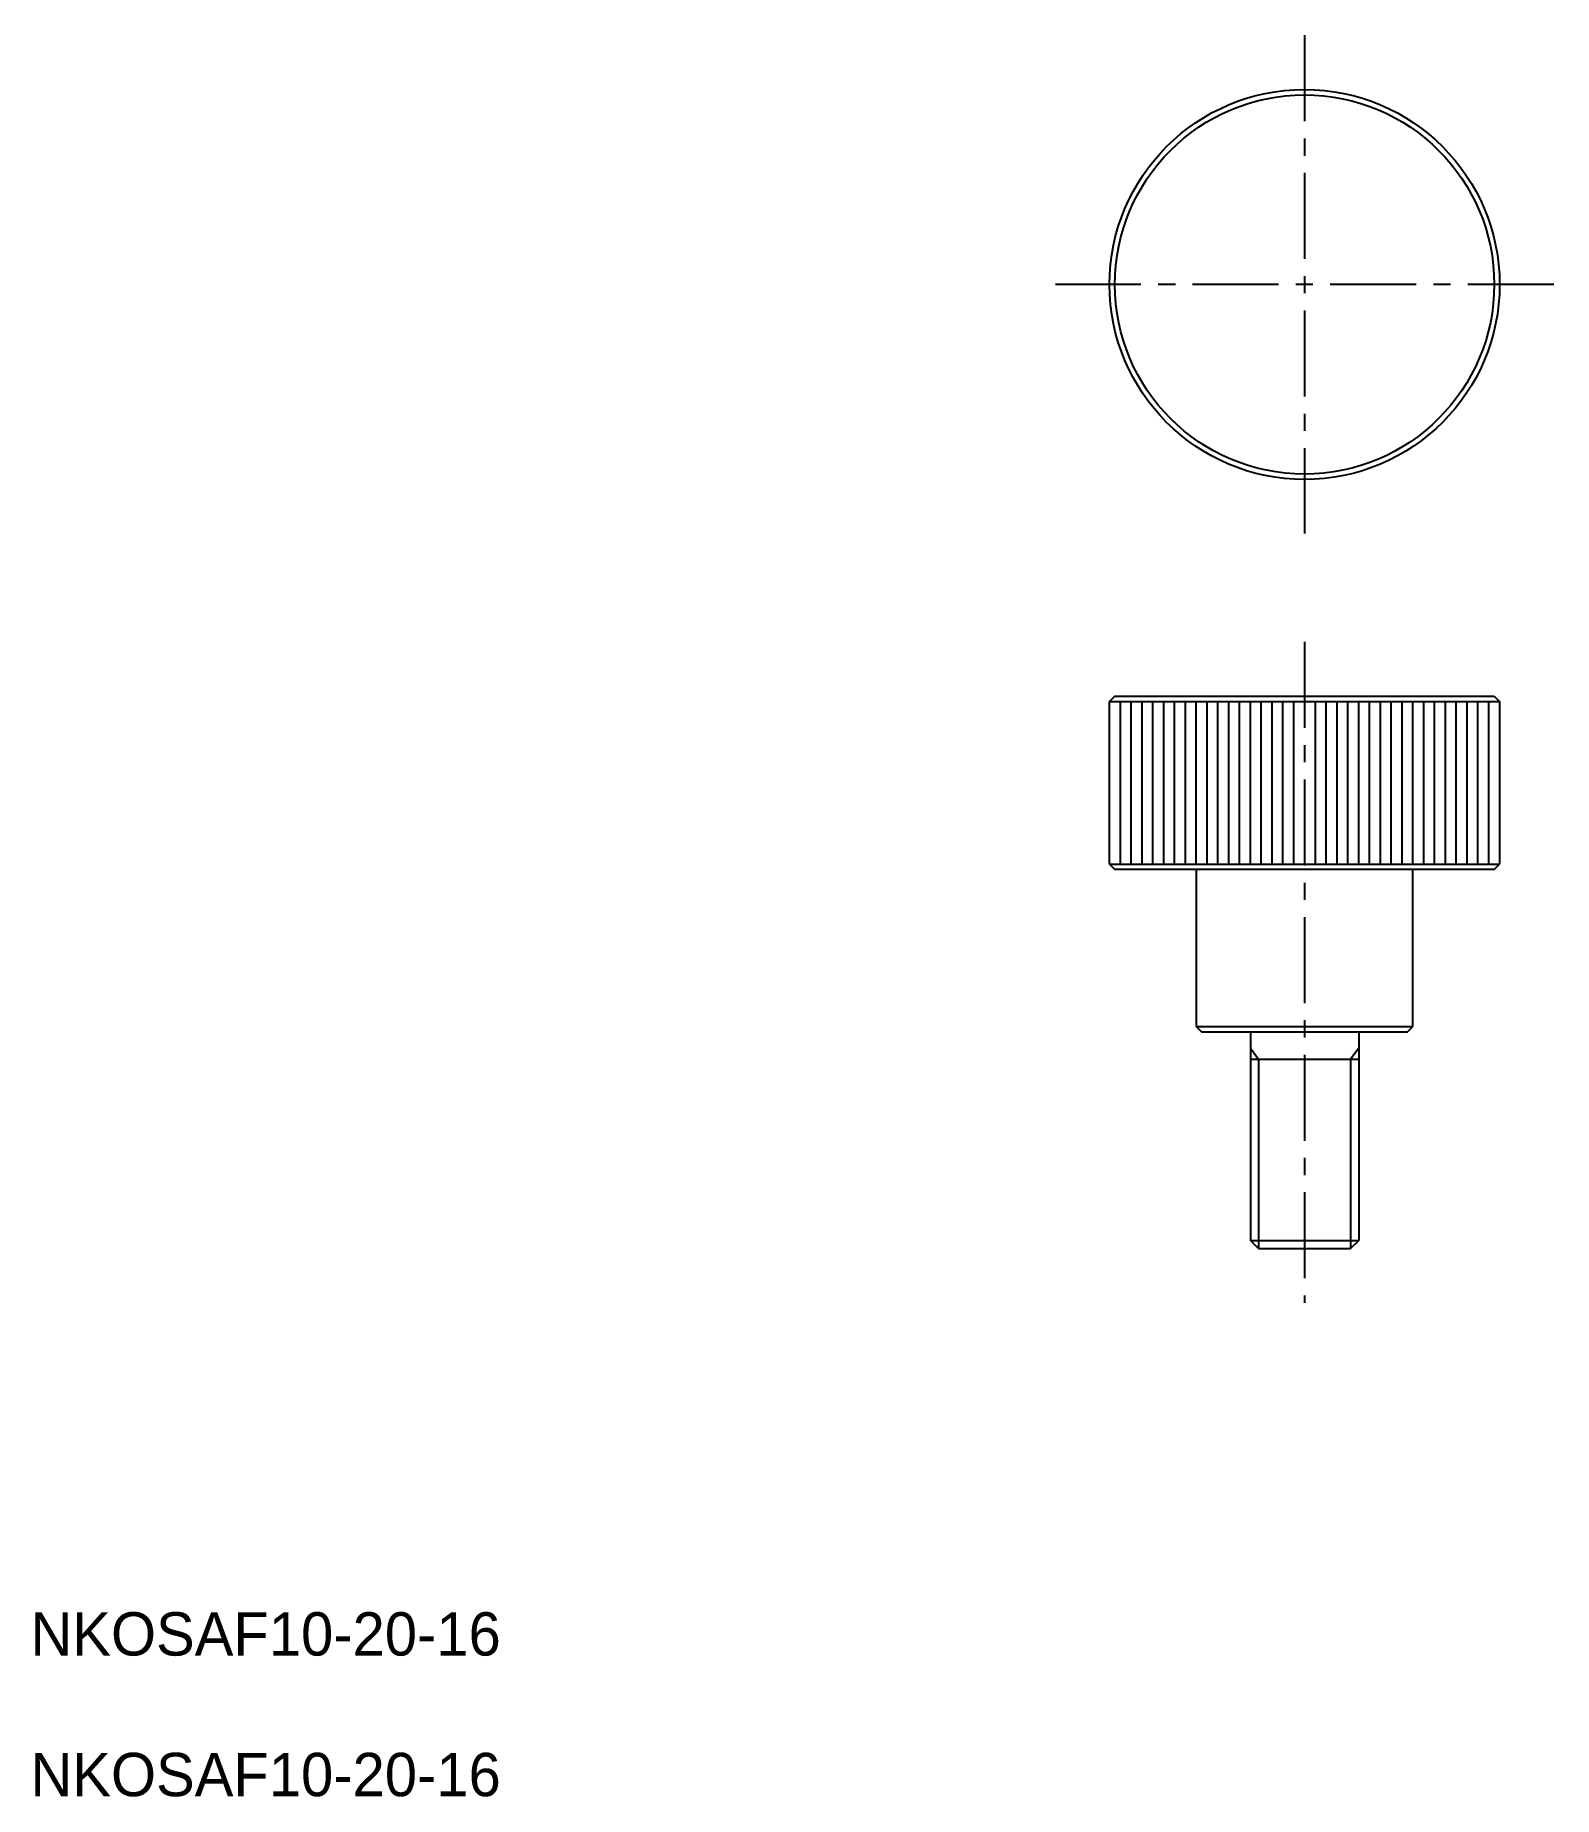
# Model space of a CAD drawing. Extents: x 31 to 171, y 19 to 181.
import ezdxf

# ---------------------------------------------------------------- set-up
doc = ezdxf.new("R2010")
doc.units = 0
doc.header["$LTSCALE"] = 0.25
doc.linetypes.add('CENTER', pattern=[50.8, 31.75, -6.35, 6.35, -6.35])
doc.layers.get('0').update_dxf_attribs({"linetype": 'CONTINUOUS'})
doc.layers.add('CENTER', color=1, linetype='CENTER')

msp = doc.modelspace()

# ---------------------------------------------------------------- linework, layer by layer
at = {"linetype": 'CONTINUOUS'}
for p, q in [((130.53, 120.5), (130.03, 120)), ((130.53, 120.5), (165.53, 120.5)), ((165.53, 120.5), (166.03, 120)), ((130.03, 120), (166.03, 120)), ((130.03, 105), (130.03, 120)), ((131.03, 105), (131.03, 120)), ((132.03, 105), (132.03, 120)), ((133.03, 105), (133.03, 120)), ((134.03, 105), (134.03, 120)), ((135.03, 105), (135.03, 120)), ((136.03, 105), (136.03, 120)), ((137.03, 105), (137.03, 120)), ((138.03, 105), (138.03, 120)), ((139.03, 105), (139.03, 120)), ((140.03, 105), (140.03, 120)), ((141.03, 105), (141.03, 120)), ((142.03, 105), (142.03, 120)), ((143.03, 105), (143.03, 120)), ((144.03, 105), (144.03, 120)), ((145.03, 105), (145.03, 120)), ((146.03, 105), (146.03, 120)), ((147.03, 105), (147.03, 120)), ((149.03, 105), (149.03, 120)), ((150.03, 105), (150.03, 120)), ((151.03, 105), (151.03, 120)), ((152.03, 105), (152.03, 120)), ((153.03, 105), (153.03, 120)), ((154.03, 105), (154.03, 120)), ((155.03, 105), (155.03, 120)), ((156.03, 105), (156.03, 120)), ((157.03, 105), (157.03, 120)), ((158.03, 105), (158.03, 120)), ((159.03, 105), (159.03, 120)), ((160.03, 105), (160.03, 120)), ((161.03, 105), (161.03, 120)), ((162.03, 105), (162.03, 120)), ((163.03, 105), (163.03, 120)), ((164.03, 105), (164.03, 120)), ((165.03, 105), (165.03, 120)), ((166.03, 120), (166.03, 105)), ((130.03, 105), (166.03, 105)), ((130.03, 105), (130.53, 104.5)), ((165.53, 104.5), (130.53, 104.5)), ((138.03, 104.5), (138.03, 90)), ((158.03, 90), (158.03, 104.5)), ((165.53, 104.5), (166.03, 105)), ((138.03, 90), (158.03, 90)), ((138.03, 90), (138.53, 89.5)), ((138.53, 89.5), (157.53, 89.5)), ((143.03, 89.5), (143.03, 70.25)), ((153.03, 89.5), (153.03, 70.25)), ((157.53, 89.5), (158.03, 90)), ((143.03, 87), (153.03, 87)), ((143.03, 87), (153.03, 87)), ((143.03, 70.25), (153.03, 70.25)), ((143.78, 69.5), (143.03, 70.25)), ((152.28, 69.5), (153.03, 70.25)), ((143.78, 69.5), (152.28, 69.5))]:
    msp.add_line(p, q, dxfattribs=at)
at = {"color": 3, "linetype": 'CONTINUOUS'}
for p, q in [((143.03, 88), (143.78, 87)), ((153.03, 88), (152.28, 87)), ((143.78, 87), (143.78, 69.5)), ((152.28, 87), (152.28, 69.5))]:
    msp.add_line(p, q, dxfattribs=at)
for p, q in [((152.65, 87.5), (152.65, 87.5)), ((152.84, 87.75), (152.84, 87.75))]:
    msp.add_line(p, q)
at = {"linetype": 'CONTINUOUS'}
for radius in [18, 17.5]:
    msp.add_circle((148.03, 158.49), radius, dxfattribs=at)
at = {"layer": 'CENTER', "color": 1, "linetype": 'CENTER'}
for p, q in [((148.03, 181.49), (148.03, 135.49)), ((171.03, 158.49), (125.03, 158.49)), ((148.03, 125.5), (148.03, 64.5))]:
    msp.add_line(p, q, dxfattribs=at)

# ---------------------------------------------------------------- texts
for p in [(30.45, 31.94), (30.45, 18.96)]:
    msp.add_text('NKOSAF10-20-16', height=4).set_placement(p)

doc.saveas('drawing.dxf')
